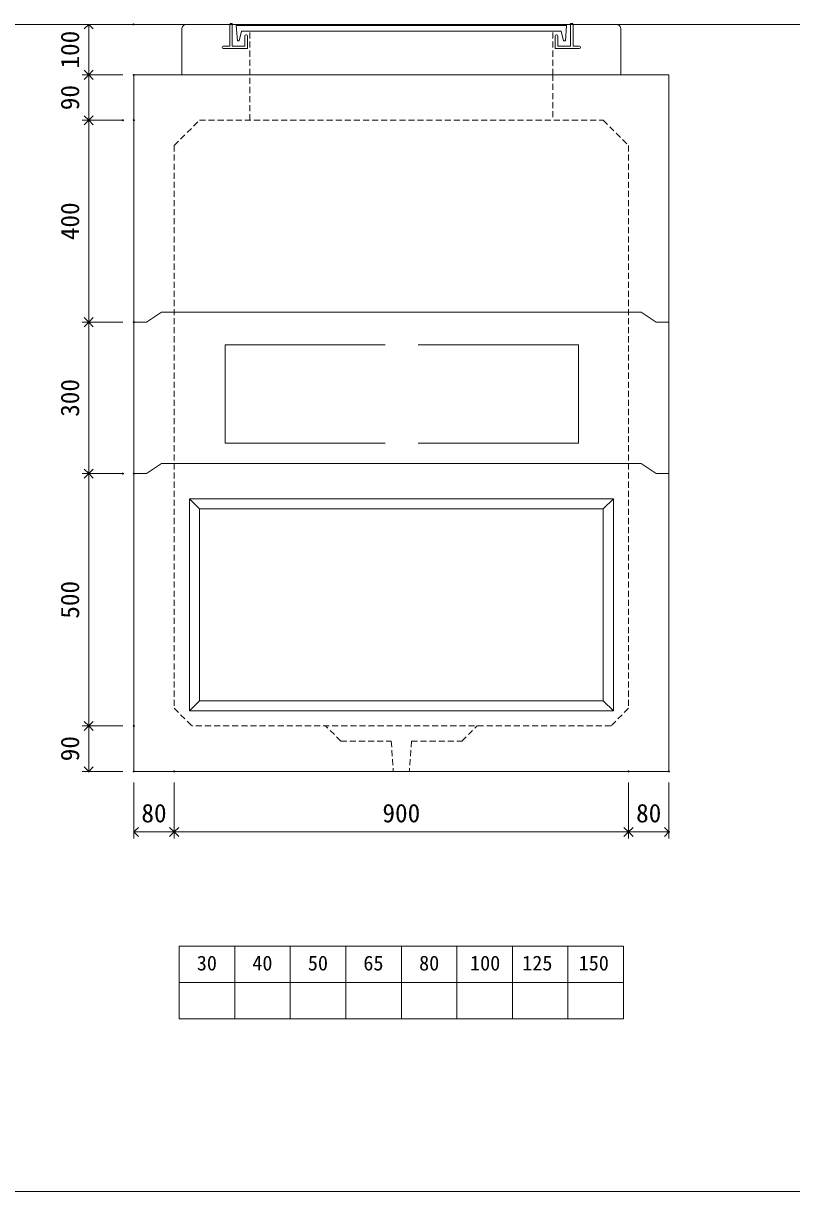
# Model space of a CAD drawing. Units: millimetres, scale not verified. Extents: x -4890 to 18490, y -2348 to 2349.
# Drawn here: x 1846 to 3368, y -1926 to 388 of the extents above; entities that cross this region are included whole.
import ezdxf
from ezdxf.enums import TextEntityAlignment as Align

# ---------------------------------------------------------------- set-up
doc = ezdxf.new("R2010")
doc.units = ezdxf.units.MM
doc.header["$LTSCALE"] = 10
doc.header["$PDMODE"] = 32
doc.header["$PDSIZE"] = 2
doc.linetypes.add('DASHED1', pattern=[1.8, 1.2, -0.6])
doc.linetypes.add('USER2', pattern=[50.8, 31.75, -6.35, 6.35, -6.35])
doc.layers.add('0-1_Defpoints', color=7, linetype='Continuous')
for name, color, linetype, lineweight in [('0-2_waku', 7, 'Continuous', 18), ('0-3_gaikei', 7, 'Continuous', 18), ('0-4_kakure', 7, 'DASHED1', 5), ('0-5_sunpou', 7, 'Continuous', 5), ('0-9_uchigawa', 6, 'Continuous', 18), ('0-B_futa', 3, 'Continuous', 18), ('0-C_GL', 4, 'Continuous', 18), ('0-E_文字１', 7, 'Continuous', 18), ('1-3_uchigawa2', 6, 'USER2', 18)]:
    doc.layers.add(name, color=color, linetype=linetype, lineweight=lineweight)
doc.styles.add('ＭＳ ゴシック', font='')
doc.styles.get('ＭＳ ゴシック').set_extended_font_data('MS Gothic')

# ---------------------------------------------------------------- blocks, each defined once
blk = doc.blocks.new('_Open90')
at = {"layer": '0-5_sunpou'}
blk.add_line((0, 0), (-1, 0), dxfattribs=at)
blk.add_lwpolyline([(-0.5, 0.5), (0, 0), (-0.5, -0.5)], dxfattribs=at)
blk = doc.blocks.new('D100')
at = {"layer": '0-1_Defpoints'}
for p in [(3512.32, 1652.03), (3423, 1152.03), (3512.32, 1152.03)]:
    blk.add_point(p, dxfattribs=at)
at = {"layer": '0-5_sunpou'}
for p, q in [((3490.32, 1652.03), (3410, 1652.03)), ((3423, 1634.03), (3423, 1170.03)), ((3490.32, 1152.03), (3410, 1152.03))]:
    blk.add_line(p, q, dxfattribs=at)
at = {"layer": '0-5_sunpou', "xscale": 18, "yscale": 18}
for p, rotation in [((3423, 1652.03), 90), ((3423, 1152.03), 270)]:
    blk.add_blockref('_Open90', p, dxfattribs=dict(at, rotation=rotation))
at = {"layer": '0-5_sunpou', "style": 'ＭＳ ゴシック'}
blk.add_text('500', height=36.66, rotation=90, dxfattribs=at).set_placement((3415, 1364.53), align=Align.BOTTOM_LEFT)
blk = doc.blocks.new('D101')
at = {"layer": '0-1_Defpoints'}
for p in [(3512.32, 1152.03), (3423, 1062.03), (3512.32, 1062.03)]:
    blk.add_point(p, dxfattribs=at)
at = {"layer": '0-5_sunpou'}
for p, q in [((3490.32, 1152.03), (3410, 1152.03)), ((3423, 1134.03), (3423, 1080.03)), ((3490.32, 1062.03), (3410, 1062.03))]:
    blk.add_line(p, q, dxfattribs=at)
at = {"layer": '0-5_sunpou', "xscale": 18, "yscale": 18}
for p, rotation in [((3423, 1152.03), 90), ((3423, 1062.03), 270)]:
    blk.add_blockref('_Open90', p, dxfattribs=dict(at, rotation=rotation))
at = {"layer": '0-5_sunpou', "style": 'ＭＳ ゴシック'}
blk.add_text('90', height=36.66, rotation=90, dxfattribs=at).set_placement((3415, 1082.03), align=Align.BOTTOM_LEFT)
blk = doc.blocks.new('D102')
at = {"layer": '0-1_Defpoints'}
for p in [(3512.32, 1062.03), (3592.32, 1062.03), (3592.32, 942)]:
    blk.add_point(p, dxfattribs=at)
at = {"layer": '0-5_sunpou'}
for p, q in [((3512.32, 1040.03), (3512.32, 929)), ((3592.32, 1040.03), (3592.32, 929)), ((3530.32, 942), (3574.32, 942))]:
    blk.add_line(p, q, dxfattribs=at)
at = {"layer": '0-5_sunpou', "xscale": 18, "yscale": 18, "rotation": 180}
blk.add_blockref('_Open90', (3512.32, 942), dxfattribs=at)
at = {"layer": '0-5_sunpou', "xscale": 18, "yscale": 18}
blk.add_blockref('_Open90', (3592.32, 942), dxfattribs=at)
at = {"layer": '0-5_sunpou', "style": 'ＭＳ ゴシック'}
blk.add_text('80', height=36.66, dxfattribs=at).set_placement((3527.32, 950), align=Align.BOTTOM_LEFT)
blk = doc.blocks.new('D103')
at = {"layer": '0-1_Defpoints'}
for p in [(3592.32, 1062.03), (4492.32, 1062.03), (4492.32, 942)]:
    blk.add_point(p, dxfattribs=at)
at = {"layer": '0-5_sunpou'}
for p, q in [((3592.32, 1040.03), (3592.32, 929)), ((4492.32, 1040.03), (4492.32, 929)), ((3610.32, 942), (4474.32, 942))]:
    blk.add_line(p, q, dxfattribs=at)
at = {"layer": '0-5_sunpou', "xscale": 18, "yscale": 18, "rotation": 180}
blk.add_blockref('_Open90', (3592.32, 942), dxfattribs=at)
at = {"layer": '0-5_sunpou', "xscale": 18, "yscale": 18}
blk.add_blockref('_Open90', (4492.32, 942), dxfattribs=at)
at = {"layer": '0-5_sunpou', "style": 'ＭＳ ゴシック'}
blk.add_text('900', height=36.66, dxfattribs=at).set_placement((4004.82, 950), align=Align.BOTTOM_LEFT)
blk = doc.blocks.new('D104')
at = {"layer": '0-1_Defpoints'}
for p in [(4492.32, 1062.03), (4572.32, 1062.03), (4572.32, 942)]:
    blk.add_point(p, dxfattribs=at)
at = {"layer": '0-5_sunpou'}
for p, q in [((4492.32, 1040.03), (4492.32, 929)), ((4572.32, 1040.03), (4572.32, 929)), ((4510.32, 942), (4554.32, 942))]:
    blk.add_line(p, q, dxfattribs=at)
at = {"layer": '0-5_sunpou', "xscale": 18, "yscale": 18, "rotation": 180}
blk.add_blockref('_Open90', (4492.32, 942), dxfattribs=at)
at = {"layer": '0-5_sunpou', "xscale": 18, "yscale": 18}
blk.add_blockref('_Open90', (4572.32, 942), dxfattribs=at)
at = {"layer": '0-5_sunpou', "style": 'ＭＳ ゴシック'}
blk.add_text('80', height=36.66, dxfattribs=at).set_placement((4507.32, 950), align=Align.BOTTOM_LEFT)
blk = doc.blocks.new('D105')
at = {"layer": '0-1_Defpoints'}
for p in [(3511.54, 2542.03), (3423, 2442.03), (3512.32, 2442.03)]:
    blk.add_point(p, dxfattribs=at)
at = {"layer": '0-5_sunpou'}
for p, q in [((3489.54, 2542.03), (3410, 2542.03)), ((3423, 2524.03), (3423, 2460.03)), ((3490.32, 2442.03), (3410, 2442.03))]:
    blk.add_line(p, q, dxfattribs=at)
at = {"layer": '0-5_sunpou', "xscale": 18, "yscale": 18}
for p, rotation in [((3423, 2542.03), 90), ((3423, 2442.03), 270)]:
    blk.add_blockref('_Open90', p, dxfattribs=dict(at, rotation=rotation))
at = {"layer": '0-5_sunpou', "style": 'ＭＳ ゴシック'}
blk.add_text('100', height=36.66, rotation=90, dxfattribs=at).set_placement((3415, 2454.53), align=Align.BOTTOM_LEFT)
blk = doc.blocks.new('D106')
at = {"layer": '0-1_Defpoints'}
for p in [(3512.32, 2442.03), (3423, 2352.03), (3512.32, 2352.03)]:
    blk.add_point(p, dxfattribs=at)
at = {"layer": '0-5_sunpou'}
for p, q in [((3490.32, 2442.03), (3410, 2442.03)), ((3423, 2424.03), (3423, 2370.03)), ((3490.32, 2352.03), (3410, 2352.03))]:
    blk.add_line(p, q, dxfattribs=at)
at = {"layer": '0-5_sunpou', "xscale": 18, "yscale": 18}
for p, rotation in [((3423, 2442.03), 90), ((3423, 2352.03), 270)]:
    blk.add_blockref('_Open90', p, dxfattribs=dict(at, rotation=rotation))
at = {"layer": '0-5_sunpou', "style": 'ＭＳ ゴシック'}
blk.add_text('90', height=36.66, rotation=90, dxfattribs=at).set_placement((3415, 2372.03), align=Align.BOTTOM_LEFT)
blk = doc.blocks.new('D107')
at = {"layer": '0-1_Defpoints'}
for p in [(3490.32, 2352.03), (3423, 1952.03), (3512.32, 1952.03)]:
    blk.add_point(p, dxfattribs=at)
at = {"layer": '0-5_sunpou'}
for p, q in [((3468.32, 2352.03), (3410, 2352.03)), ((3423, 2334.03), (3423, 1970.03)), ((3490.32, 1952.03), (3410, 1952.03))]:
    blk.add_line(p, q, dxfattribs=at)
at = {"layer": '0-5_sunpou', "xscale": 18, "yscale": 18}
for p, rotation in [((3423, 2352.03), 90), ((3423, 1952.03), 270)]:
    blk.add_blockref('_Open90', p, dxfattribs=dict(at, rotation=rotation))
at = {"layer": '0-5_sunpou', "style": 'ＭＳ ゴシック'}
blk.add_text('400', height=36.66, rotation=90, dxfattribs=at).set_placement((3415, 2114.53), align=Align.BOTTOM_LEFT)
blk = doc.blocks.new('D108')
at = {"layer": '0-1_Defpoints'}
for p in [(3512.32, 1952.03), (3423, 1652.03), (3490.32, 1652.03)]:
    blk.add_point(p, dxfattribs=at)
at = {"layer": '0-5_sunpou'}
for p, q in [((3490.32, 1952.03), (3410, 1952.03)), ((3423, 1934.03), (3423, 1670.03)), ((3468.32, 1652.03), (3410, 1652.03))]:
    blk.add_line(p, q, dxfattribs=at)
at = {"layer": '0-5_sunpou', "xscale": 18, "yscale": 18}
for p, rotation in [((3423, 1952.03), 90), ((3423, 1652.03), 270)]:
    blk.add_blockref('_Open90', p, dxfattribs=dict(at, rotation=rotation))
at = {"layer": '0-5_sunpou', "style": 'ＭＳ ゴシック'}
blk.add_text('300', height=36.66, rotation=90, dxfattribs=at).set_placement((3415, 1764.53), align=Align.BOTTOM_LEFT)
blk = doc.blocks.new('D128')
at = {"layer": '0-1_Defpoints'}
for p in [(3512.32, 1652.03), (3423, 1152.03), (3512.32, 1152.03)]:
    blk.add_point(p, dxfattribs=at)
at = {"layer": '0-5_sunpou'}
for p, q in [((3490.32, 1652.03), (3410, 1652.03)), ((3423, 1634.03), (3423, 1170.03)), ((3490.32, 1152.03), (3410, 1152.03))]:
    blk.add_line(p, q, dxfattribs=at)
at = {"layer": '0-5_sunpou', "xscale": 18, "yscale": 18}
for p, rotation in [((3423, 1652.03), 90), ((3423, 1152.03), 270)]:
    blk.add_blockref('_Open90', p, dxfattribs=dict(at, rotation=rotation))
at = {"layer": '0-5_sunpou', "style": 'ＭＳ ゴシック'}
blk.add_text('500', height=36.66, rotation=90, dxfattribs=at).set_placement((3415, 1364.53), align=Align.BOTTOM_LEFT)
blk = doc.blocks.new('D129')
at = {"layer": '0-1_Defpoints'}
for p in [(3512.32, 1152.03), (3423, 1062.03), (3512.32, 1062.03)]:
    blk.add_point(p, dxfattribs=at)
at = {"layer": '0-5_sunpou'}
for p, q in [((3490.32, 1152.03), (3410, 1152.03)), ((3423, 1134.03), (3423, 1080.03)), ((3490.32, 1062.03), (3410, 1062.03))]:
    blk.add_line(p, q, dxfattribs=at)
at = {"layer": '0-5_sunpou', "xscale": 18, "yscale": 18}
for p, rotation in [((3423, 1152.03), 90), ((3423, 1062.03), 270)]:
    blk.add_blockref('_Open90', p, dxfattribs=dict(at, rotation=rotation))
at = {"layer": '0-5_sunpou', "style": 'ＭＳ ゴシック'}
blk.add_text('90', height=36.66, rotation=90, dxfattribs=at).set_placement((3415, 1082.03), align=Align.BOTTOM_LEFT)
blk = doc.blocks.new('D130')
at = {"layer": '0-1_Defpoints'}
for p in [(3512.32, 1062.03), (3592.32, 1062.03), (3592.32, 942)]:
    blk.add_point(p, dxfattribs=at)
at = {"layer": '0-5_sunpou'}
for p, q in [((3512.32, 1040.03), (3512.32, 929)), ((3592.32, 1040.03), (3592.32, 929)), ((3530.32, 942), (3574.32, 942))]:
    blk.add_line(p, q, dxfattribs=at)
at = {"layer": '0-5_sunpou', "xscale": 18, "yscale": 18, "rotation": 180}
blk.add_blockref('_Open90', (3512.32, 942), dxfattribs=at)
at = {"layer": '0-5_sunpou', "xscale": 18, "yscale": 18}
blk.add_blockref('_Open90', (3592.32, 942), dxfattribs=at)
at = {"layer": '0-5_sunpou', "style": 'ＭＳ ゴシック'}
blk.add_text('80', height=36.66, dxfattribs=at).set_placement((3527.32, 950), align=Align.BOTTOM_LEFT)
blk = doc.blocks.new('D131')
at = {"layer": '0-1_Defpoints'}
for p in [(3592.32, 1062.03), (4492.32, 1062.03), (4492.32, 942)]:
    blk.add_point(p, dxfattribs=at)
at = {"layer": '0-5_sunpou'}
for p, q in [((3592.32, 1040.03), (3592.32, 929)), ((4492.32, 1040.03), (4492.32, 929)), ((3610.32, 942), (4474.32, 942))]:
    blk.add_line(p, q, dxfattribs=at)
at = {"layer": '0-5_sunpou', "xscale": 18, "yscale": 18, "rotation": 180}
blk.add_blockref('_Open90', (3592.32, 942), dxfattribs=at)
at = {"layer": '0-5_sunpou', "xscale": 18, "yscale": 18}
blk.add_blockref('_Open90', (4492.32, 942), dxfattribs=at)
at = {"layer": '0-5_sunpou', "style": 'ＭＳ ゴシック'}
blk.add_text('900', height=36.66, dxfattribs=at).set_placement((4004.82, 950), align=Align.BOTTOM_LEFT)
blk = doc.blocks.new('D132')
at = {"layer": '0-1_Defpoints'}
for p in [(4492.32, 1062.03), (4572.32, 1062.03), (4572.32, 942)]:
    blk.add_point(p, dxfattribs=at)
at = {"layer": '0-5_sunpou'}
for p, q in [((4492.32, 1040.03), (4492.32, 929)), ((4572.32, 1040.03), (4572.32, 929)), ((4510.32, 942), (4554.32, 942))]:
    blk.add_line(p, q, dxfattribs=at)
at = {"layer": '0-5_sunpou', "xscale": 18, "yscale": 18, "rotation": 180}
blk.add_blockref('_Open90', (4492.32, 942), dxfattribs=at)
at = {"layer": '0-5_sunpou', "xscale": 18, "yscale": 18}
blk.add_blockref('_Open90', (4572.32, 942), dxfattribs=at)
at = {"layer": '0-5_sunpou', "style": 'ＭＳ ゴシック'}
blk.add_text('80', height=36.66, dxfattribs=at).set_placement((4507.32, 950), align=Align.BOTTOM_LEFT)

msp = doc.modelspace()

# ---------------------------------------------------------------- linework, layer by layer
at = {"layer": '0-2_waku'}
for p, q in [((2154.94, -1439.72), (2154.94, -1583.72)), ((2154.94, -1439.72), (2154.94, -1583.72)), ((2154.94, -1439.72), (2154.94, -1583.72)), ((2154.94, -1439.72), (2154.94, -1583.72)), ((2154.94, -1439.72), (3034.94, -1439.72)), ((2264.94, -1439.72), (2264.94, -1583.72)), ((2374.94, -1439.72), (2374.94, -1583.72)), ((2374.94, -1439.72), (2374.94, -1583.72)), ((2484.94, -1439.72), (2484.94, -1583.72)), ((2594.94, -1439.72), (2594.94, -1583.72)), ((2704.94, -1439.72), (2704.94, -1583.72)), ((2814.94, -1439.72), (2814.94, -1583.72)), ((2924.94, -1439.72), (2924.94, -1583.72)), ((3034.94, -1439.72), (3034.94, -1583.72)), ((2154.94, -1511.72), (3034.94, -1511.72)), ((2154.94, -1583.72), (3034.94, -1583.72)), ((-1230.06, -1926.38), (4889.94, -1926.38)), ((-1230.06, -1926.38), (4889.94, -1926.38))]:
    msp.add_line(p, q, dxfattribs=at)
at = {"layer": '0-3_gaikei'}
for p, q in [((2159.94, 286.28), (2159.94, 376.28)), ((2169.94, 386.28), (2254.94, 386.28)), ((2934.94, 386.28), (3019.94, 386.28)), ((3029.94, 286.28), (3029.94, 376.28)), ((2064.94, 286.28), (3124.94, 286.28)), ((2064.94, 286.28), (2064.94, -1093.72)), ((2159.94, 286.28), (2269.94, 286.28)), ((2194.94, 286.28), (2994.94, 286.28)), ((3029.94, 286.28), (2919.94, 286.28)), ((3124.94, 286.28), (3124.94, -1093.72)), ((2089.94, -203.72), (2119.94, -183.72)), ((2119.94, -183.72), (3069.94, -183.72)), ((3069.94, -183.72), (3099.94, -203.72)), ((2089.94, -203.72), (2064.94, -203.72)), ((3099.94, -203.72), (3124.94, -203.72)), ((2089.94, -503.72), (2119.94, -483.72)), ((2089.94, -503.72), (2119.94, -483.72)), ((2119.94, -483.72), (3069.94, -483.72)), ((2119.94, -483.72), (3069.94, -483.72)), ((3069.94, -483.72), (3099.94, -503.72)), ((3069.94, -483.72), (3099.94, -503.72)), ((2089.94, -503.72), (2064.94, -503.72)), ((2089.94, -503.72), (2064.94, -503.72)), ((3099.94, -503.72), (3124.94, -503.72)), ((3099.94, -503.72), (3124.94, -503.72)), ((3124.94, -1093.72), (2064.94, -1093.72)), ((3124.94, -1093.72), (2064.94, -1093.72))]:
    msp.add_line(p, q, dxfattribs=at)
for centre, radius, start, end in [((2169.36, 376.86), 9.44, 86.47383, 183.52617), ((3020.27, 376.61), 9.68, 358.04251, 91.95749)]:
    msp.add_arc(centre, radius, start, end, dxfattribs=at)
at = {"layer": '0-4_kakure'}
for p, q in [((2894.94, 286.28), (2894.94, 372.78)), ((2894.94, 286.28), (2894.94, 196.28)), ((2144.94, 146.28), (2194.94, 196.28)), ((2194.94, 196.28), (2994.94, 196.28)), ((2994.94, 196.28), (3044.94, 146.28)), ((2144.94, 146.28), (2144.94, -968.72)), ((3044.94, 146.28), (3044.94, -968.72)), ((2144.94, -968.72), (2179.94, -1003.72)), ((3044.94, -968.72), (3009.94, -1003.72)), ((3009.94, -1003.72), (2179.94, -1003.72)), ((2474.94, -1033.72), (2444.94, -1003.72)), ((2714.94, -1033.72), (2744.94, -1003.72)), ((2474.94, -1033.72), (2574.94, -1033.72)), ((2574.94, -1033.72), (2578.94, -1093.72)), ((2574.94, -1033.72), (2578.94, -1093.72)), ((2614.94, -1033.72), (2610.94, -1093.72)), ((2614.94, -1033.72), (2610.94, -1093.72)), ((2614.94, -1033.72), (2714.94, -1033.72))]:
    msp.add_line(p, q, dxfattribs=at)
msp.add_lwpolyline([(2294.94, 196.28), (2294.94, 286.28), (2294.94, 372.78)], dxfattribs=at)
at = {"layer": '0-9_uchigawa'}
for p, q in [((2174.94, -553.72), (2174.94, -973.72)), ((2174.94, -553.72), (2594.94, -553.72)), ((2174.94, -553.72), (2194.94, -573.72)), ((2594.94, -553.72), (3014.94, -553.72)), ((2594.94, -553.72), (3014.94, -553.72)), ((3014.94, -553.72), (2994.94, -573.72)), ((3014.94, -553.72), (3014.94, -973.72)), ((2194.94, -573.72), (2194.94, -953.72)), ((2194.94, -573.72), (2594.94, -573.72)), ((2194.94, -573.72), (2594.94, -573.72)), ((2594.94, -573.72), (2994.94, -573.72)), ((2994.94, -573.72), (2994.94, -953.72)), ((2194.94, -953.72), (2174.94, -973.72)), ((2194.94, -953.72), (2594.94, -953.72)), ((2594.94, -953.72), (2994.94, -953.72)), ((2994.94, -953.72), (3014.94, -973.72)), ((2174.94, -973.72), (2594.94, -973.72)), ((2594.94, -973.72), (3014.94, -973.72))]:
    msp.add_line(p, q, dxfattribs=at)
at = {"layer": '0-B_futa'}
for p, q in [((2254.94, 386.28), (2254.94, 343.28)), ((2256.94, 388.28), (2259.94, 388.28)), ((2259.94, 388.28), (2259.94, 343.28)), ((2267.75, 383.78), (2922.08, 383.78)), ((2267.75, 383.78), (2270.24, 353.78)), ((2278.27, 372.78), (2273.95, 353.78)), ((2278.27, 372.78), (2911.61, 372.78)), ((2911.61, 372.78), (2915.93, 353.78)), ((2922.08, 383.78), (2919.83, 353.78)), ((2929.94, 388.28), (2929.94, 343.28)), ((2929.94, 388.28), (2932.94, 388.28)), ((2934.94, 386.28), (2934.94, 343.28)), ((2270.24, 353.78), (2273.95, 353.78)), ((2284.94, 363.28), (2284.94, 343.28)), ((2286.94, 365.28), (2287.94, 365.28)), ((2289.94, 363.28), (2289.94, 338.28)), ((2899.94, 363.28), (2899.94, 338.28)), ((2902.94, 365.28), (2901.94, 365.28)), ((2904.94, 363.28), (2904.94, 343.28)), ((2919.83, 353.78), (2915.93, 353.78)), ((2239.94, 341.28), (2239.94, 340.28)), ((2241.94, 343.28), (2254.94, 343.28)), ((2289.94, 338.28), (2241.94, 338.28)), ((2259.94, 343.28), (2284.94, 343.28)), ((2899.94, 338.28), (2947.94, 338.28)), ((2929.94, 343.28), (2904.94, 343.28)), ((2947.94, 343.28), (2934.94, 343.28)), ((2949.94, 341.28), (2949.94, 340.28))]:
    msp.add_line(p, q, dxfattribs=at)
for centre, start, end in [((2256.94, 386.28), 90, 180), ((2932.94, 386.28), 0, 90), ((2286.94, 363.28), 90, 180), ((2287.94, 363.28), 0, 90), ((2901.94, 363.28), 90, 180), ((2902.94, 363.28), 0, 90), ((2241.94, 341.28), 90, 180), ((2241.94, 340.28), 180, 270), ((2947.94, 341.28), 0, 90), ((2947.94, 340.28), 270, 0)]:
    msp.add_arc(centre, 2, start, end, dxfattribs=at)
at = {"layer": '0-C_GL'}
msp.add_line((-1230.06, 386.28), (4889.94, 386.28), dxfattribs=at)
at = {"layer": '1-3_uchigawa2'}
for p, q in [((2245.67, -248.72), (2595.67, -248.72)), ((2245.67, -248.72), (2245.67, -443.72)), ((2945.67, -248.72), (2595.67, -248.72)), ((2945.67, -248.72), (2945.67, -443.72)), ((2245.67, -443.72), (2594.94, -443.72)), ((2945.67, -443.72), (2596.4, -443.72))]:
    msp.add_line(p, q, dxfattribs=at)

# ---------------------------------------------------------------- block references
at = {"layer": '0-5_sunpou'}
for name in ['D105', 'D106', 'D107', 'D108', 'D100', 'D128', 'D101', 'D129', 'D102', 'D130', 'D103', 'D131', 'D104', 'D132']:
    msp.add_blockref(name, (-1447.37, -2155.75), dxfattribs=at)

# ---------------------------------------------------------------- texts
at = {"layer": '0-E_文字１', "style": 'ＭＳ ゴシック'}
for s, p in [('30', (2189.68, -1496.99)), ('40', (2299.68, -1496.99)), ('50', (2409.68, -1496.99)), ('65', (2519.68, -1496.99)), ('80', (2630.09, -1496.99)), ('100', (2730.97, -1496.99)), ('125', (2834.35, -1496.99)), ('150', (2946.12, -1496.99))]:
    msp.add_text(s, height=29.33, dxfattribs=at).set_placement(p, align=Align.BOTTOM_LEFT)

doc.saveas('drawing.dxf')
